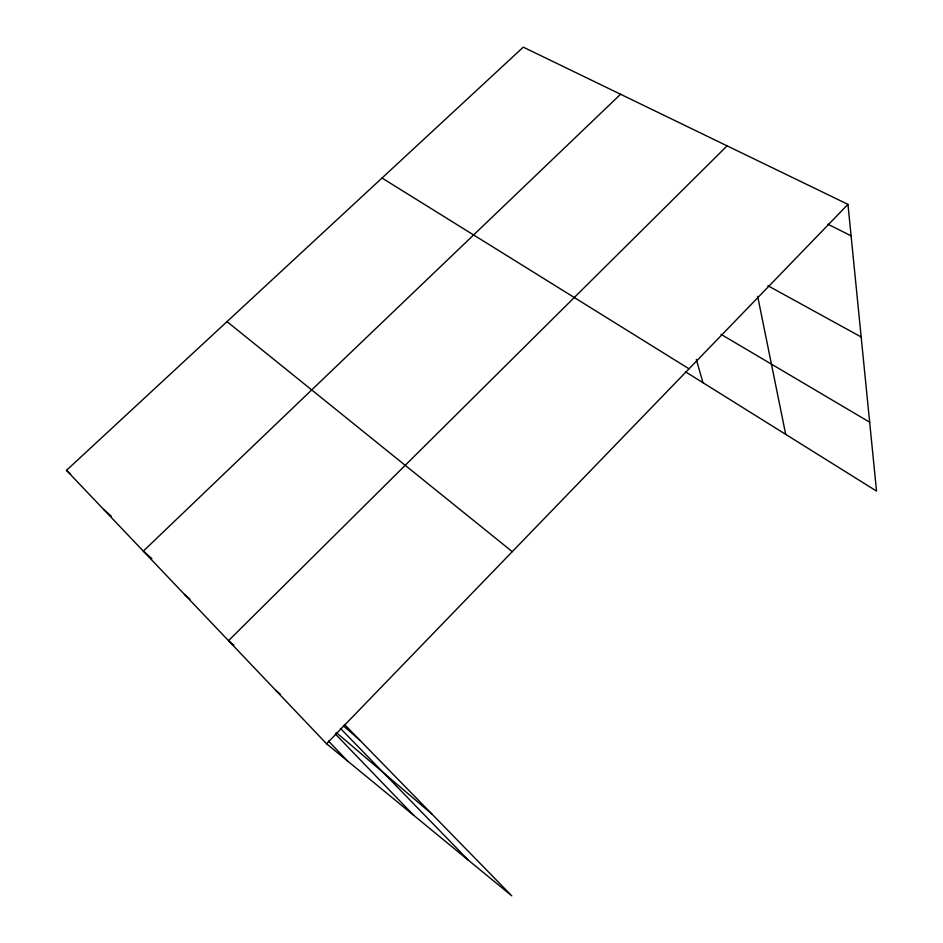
<?xml version="1.0" encoding="UTF-8"?>
<svg xmlns="http://www.w3.org/2000/svg" width="943" height="943" viewBox="0 0 943 943"><rect width="100%" height="100%" fill="white"/><g stroke="black" fill="none" stroke-linecap="round" stroke-linejoin="round"><path stroke-width="1.41" d="M326.573 743.779L847.957 204.372L523.282 47.15L66.47 470.357L326.573 743.779L511.79 895.85L344.443 724.436M727.1 145.859L228.501 640.686L233.876 645.26M620.577 94.265L143.301 551.125L151.882 558.61M827.848 224.198L851.093 235.821M767.92 285.729L861.171 336.981M721.006 334.329L869.67 422.205M382.009 178.027L689.015 368.819M685.537 371.825L876.53 491.079L847.957 204.372M227.015 321.622L512.273 551.667M275.757 690.359L280.118 694.013M336.286 732.534L431.894 814.021M184.463 594.385L189.967 599.135M343.37 725.804L359.684 740.055M103.636 509.42L111.25 516.139M66.47 470.357L70.69 474.105M340.435 728.42L468.4 860.228M335.425 734.067L413.753 815.365M328.518 741.08L347.495 760.954M696.335 359.483L702.959 382.693M757.665 296.338L785.696 434.358"/></g></svg>
